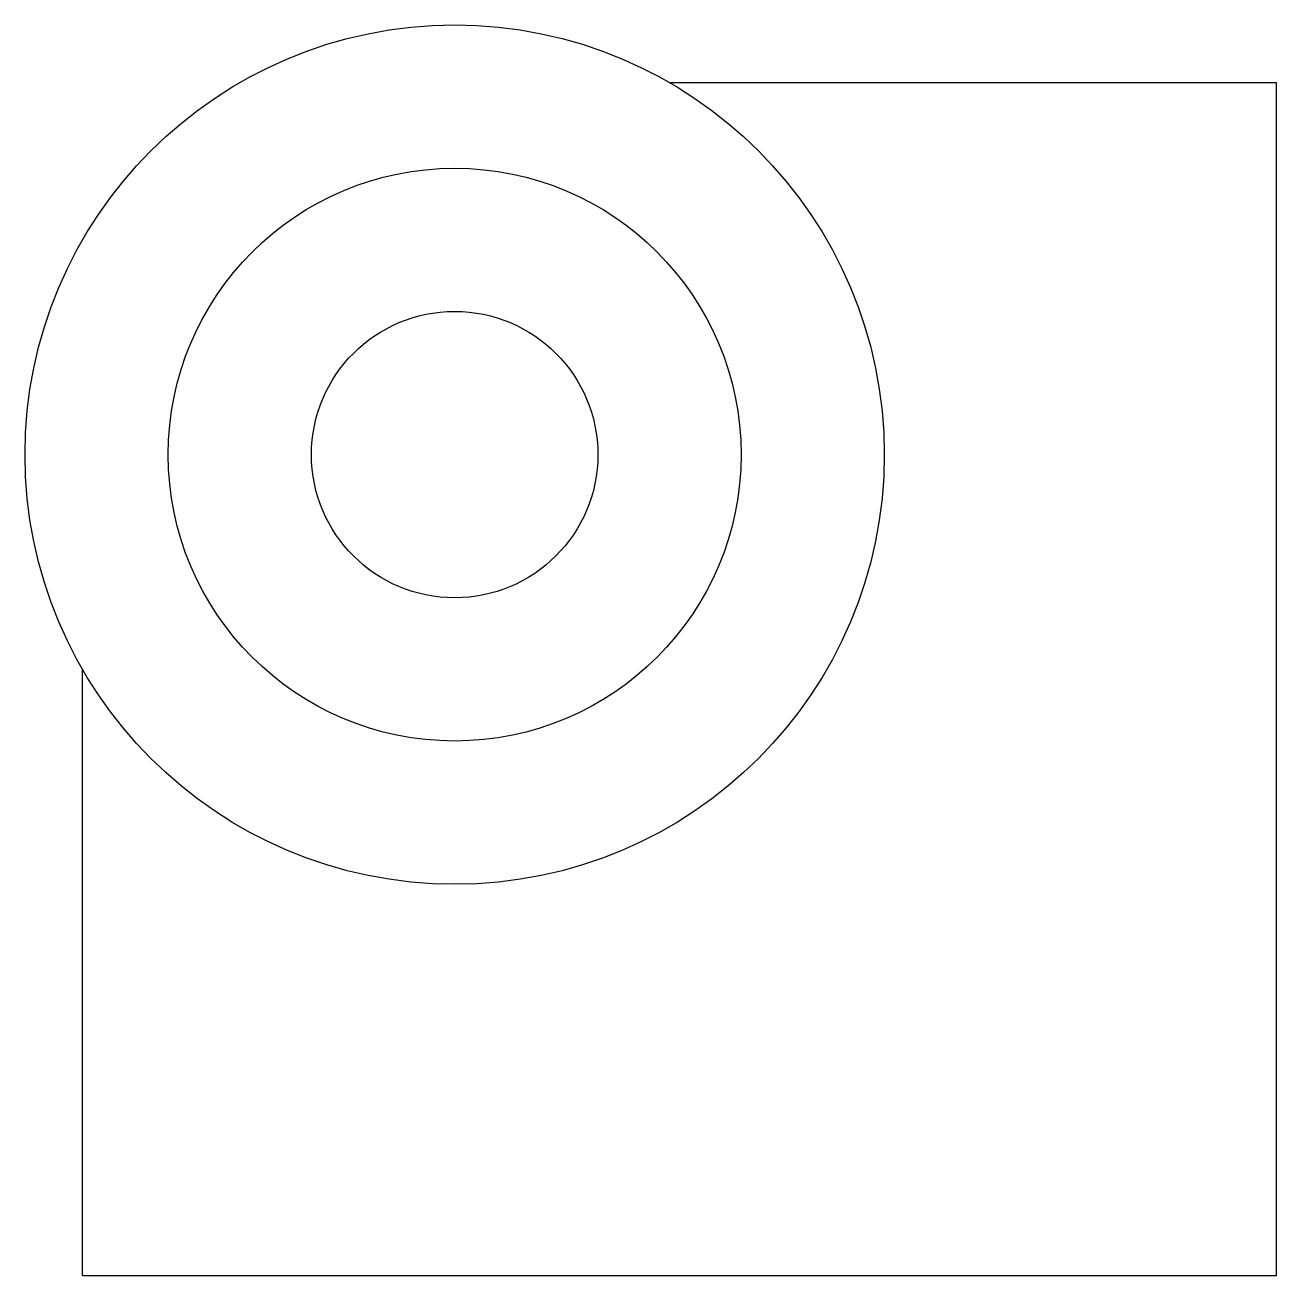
# Model space of a CAD drawing. Header units: millimetres. Extents: x 121 to 1379, y -616 to 642.
import ezdxf

# ---------------------------------------------------------------- set-up
doc = ezdxf.new("R2010")
doc.units = ezdxf.units.MM

msp = doc.modelspace()

# ---------------------------------------------------------------- linework, layer by layer
for p, q in [((769.2, 584.3), (1379.1, 584.3)), ((1379.1, 584.3), (1379.1, -615.7)), ((179.1, -615.7), (179.1, -5.8)), ((1379.1, -615.7), (179.1, -615.7))]:
    msp.add_line(p, q)
for radius in [432, 288, 144]:
    msp.add_circle((553.2, 210.2), radius)

doc.saveas('drawing.dxf')
